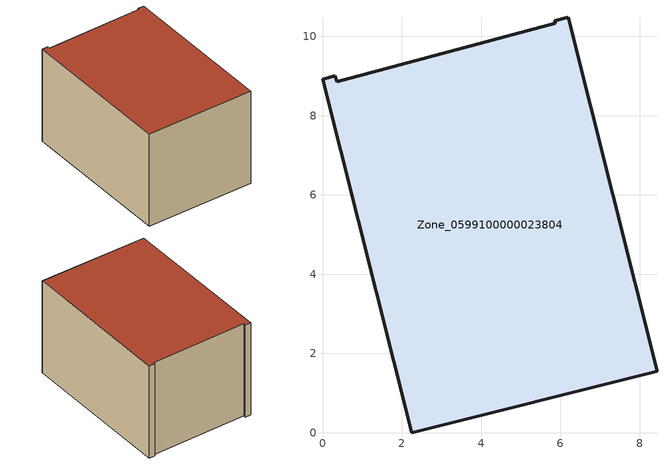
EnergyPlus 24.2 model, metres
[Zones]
Zone_0599100000023804
 floor ground (C_G): 0.36,8.86 5.87,10.33 5.86,10.39 6.2,10.48 8.44,1.55 2.25,0 0,8.92 0.33,9 z0
 wall outside (C_F): 8.44,1.55 6.2,10.48 5.86,10.39 5.87,10.33 0.36,8.86 0.33,9 0,8.92 2.25,0 8.44,1.55 z0:5.75
 roof outside (C_R): 6.2,10.48 5.86,10.39 5.87,10.33 0.36,8.86 0.33,9 0,8.92 2.25,0 8.44,1.55 z5.75
[BUILDING]
Pand.0599100000023804: North Axis=0; Terrain=City; Loads Convergence Tolerance Value=0.04; Temperature Convergence Tolerance Value=0.4; Solar Distribution=FullExterior; Maximum Number of Warmup Days=25; Minimum Number of Warmup Days=1
[Site:Location]
Rotterdam.The.Hague.AP_ZH_NLD Design_Conditions: Latitude=51.96; Longitude=4.45; Time Zone=1; Elevation=-4.5
[SITE:GROUNDTEMPERATURE:BUILDINGSURFACE]
18, 18, 18, 18, 18, 18, 18, 18, 18, 18, 18, 18
[MATERIAL] Thermal Absorptance=0.9; Solar Absorptance=0.7; Visible Absorptance=0.7
Name | Roughness | Thickness | Conductivity | Density | Specific Heat
G.TC.1946-1964 | MediumSmooth | 0.15 | 1 | 540 | 1210
F.TC.1946-1964 | Rough | 0.3 | 0.857143 | 1920 | 840
R.TC.1946-1964 | MediumRough | 0.2 | 0.235294 | 1500 | 1000
[CONSTRUCTION]
C_G: G.TC.1946-1964
C_F: F.TC.1946-1964
C_R: R.TC.1946-1964
[ZONE]
Zone_0599100000023804: Type=1; Multiplier=1; Ceiling Height=Autocalculate; Volume=Autocalculate; Floor Area=autocalculate; Part of Total Floor Area=Yes
[ZONEINFILTRATION:DESIGNFLOWRATE]
Infil_Zone_0599100000023804: Zone or ZoneList or Space or SpaceList=Zone_0599100000023804; Schedule=AlwaysOn; Design Flow Rate Calculation Method=Flow/Area; Flow Rate per Floor Area=0.003; Constant Term Coefficient=1; Temperature Term Coefficient=0; Velocity Term Coefficient=0; Velocity Squared Term Coefficient=0
[HVACTEMPLATE:ZONE:IDEALLOADSAIRSYSTEM]
Zone_0599100000023804: Maximum Heating Supply Air Temperature=50; Minimum Cooling Supply Air Temperature=13; Maximum Heating Supply Air Humidity Ratio=0.0156; Minimum Cooling Supply Air Humidity Ratio=0.0077; Heating Limit=NoLimit; Cooling Limit=NoLimit; Dehumidification Control Type=ConstantSensibleHeatRatio; Cooling Sensible Heat Ratio=0.7; Dehumidification Setpoint=60; Humidification Control Type=None; Humidification Setpoint=30; Outdoor Air Method=None; Outdoor Air Flow Rate per Person=0.00944; Outdoor Air Flow Rate per Zone Floor Area=0; Outdoor Air Flow Rate per Zone=0; Demand Controlled Ventilation Type=None; Outdoor Air Economizer Type=NoEconomizer; Heat Recovery Type=None; Sensible Heat Recovery Effectiveness=0.7; Latent Heat Recovery Effectiveness=0.65
[ZONECONTROL:THERMOSTAT]
ThermostatControl_Zone_0599100000023804: Zone or ZoneList=Zone_0599100000023804; Control Type Schedule=DualSetpointControlType; Control 1=Thermostat_Zone_0599100000023804; Temperature Difference Between Cutout And Setpoint=0
[THERMOSTATSETPOINT:DUALSETPOINT]
Thermostat_Zone_0599100000023804: Heating Setpoint Temperature Schedule=HeatingSetpoint_Zone_0599100000023804; Cooling Setpoint Temperature Schedule=CoolingSetpoint_Zone_0599100000023804
[SCHEDULE:COMPACT]
HeatingSetpoint_Zone_0599100000023804: Through: 12/31, For: AllDays, Until: 24:00, 21
CoolingSetpoint_Zone_0599100000023804: Through: 12/31, For: AllDays, Until: 24:00, 24
DualSetpointControlType: Through: 12/31, For: AllDays, Until: 24:00, 4
AlwaysOn: Through: 12/31, For: AllDays, Until: 24:00, 1
